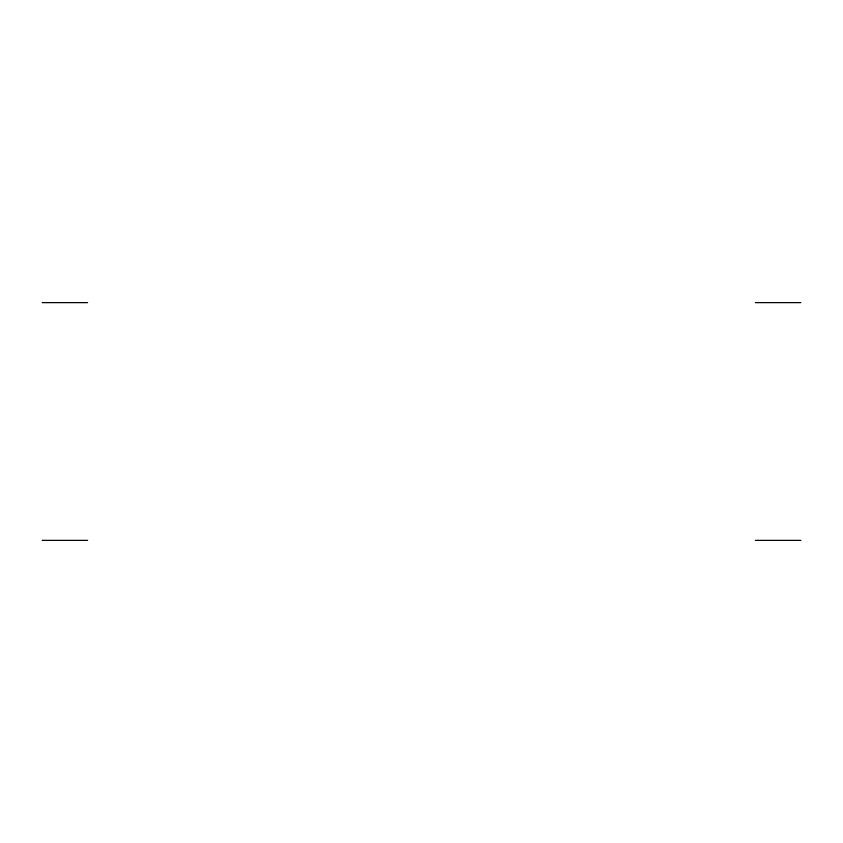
<?xml version="1.0" encoding="UTF-8"?>
<svg xmlns="http://www.w3.org/2000/svg" width="843" height="843" viewBox="0 0 843 843"><rect width="100%" height="100%" fill="white"/><g stroke="black" fill="none" stroke-linecap="round" stroke-linejoin="round"><path stroke-width="1.26" d="M42.15 302.626L87.609 302.626M755.391 302.626L800.85 302.626M42.15 540.374L87.609 540.374M755.391 540.374L800.85 540.374"/></g></svg>
